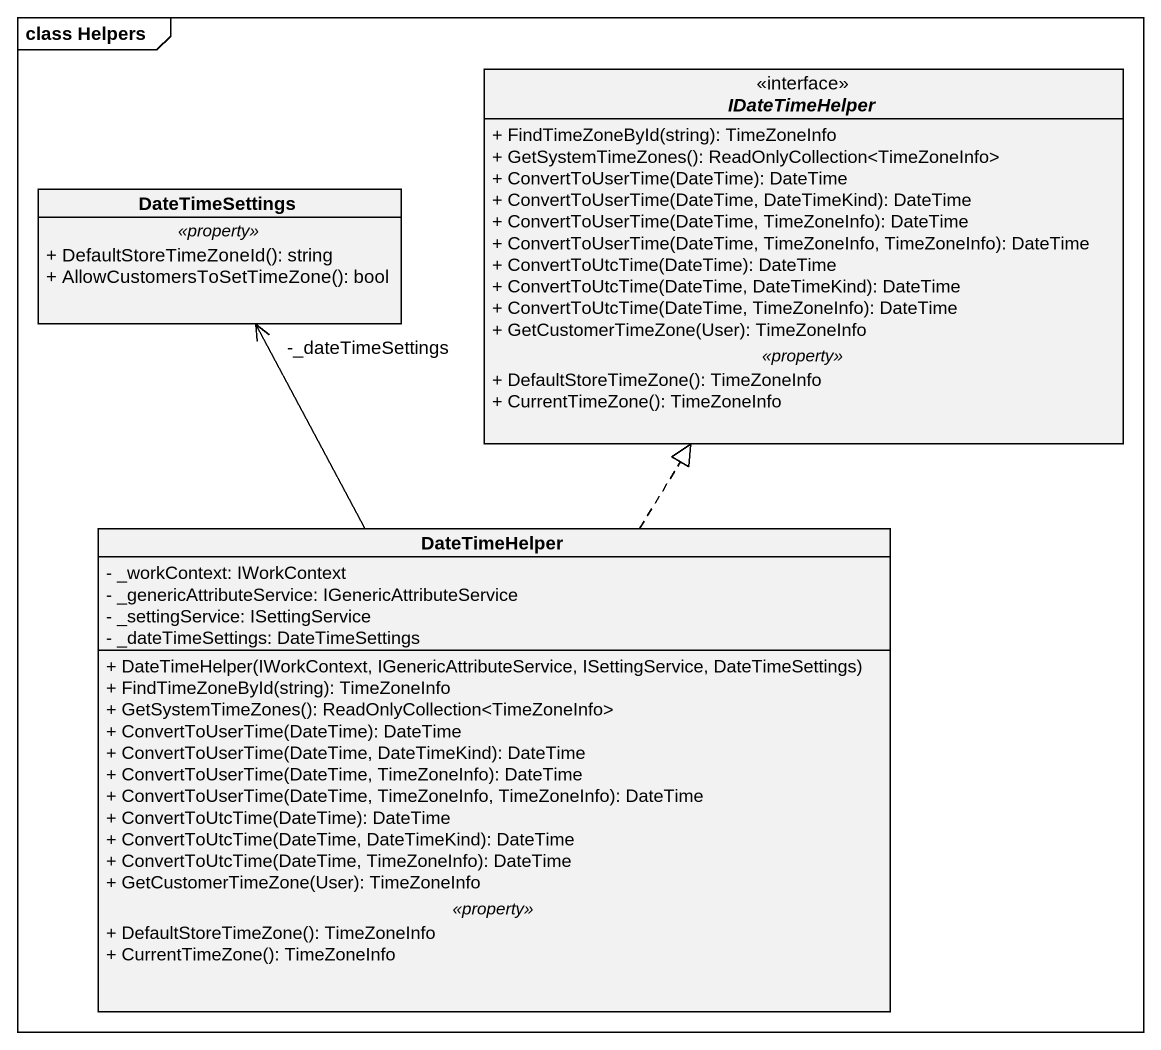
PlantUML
@startuml
mainframe class Helpers
hide circle
hide empty members
skinparam classAttributeIconSize 0
interface IDateTimeHelper {
  + FindTimeZoneById(string): TimeZoneInfo
  + GetSystemTimeZones(): ReadOnlyCollection<TimeZoneInfo>
  + ConvertToUserTime(DateTime): DateTime
  + ConvertToUserTime(DateTime, DateTimeKind): DateTime
  + ConvertToUserTime(DateTime, TimeZoneInfo): DateTime
  + ConvertToUserTime(DateTime, TimeZoneInfo, TimeZoneInfo): DateTime
  + ConvertToUtcTime(DateTime): DateTime
  + ConvertToUtcTime(DateTime, DateTimeKind): DateTime
  + ConvertToUtcTime(DateTime, TimeZoneInfo): DateTime
  + GetCustomerTimeZone(User): TimeZoneInfo
  .. <<property>> ..
  + DefaultStoreTimeZone(): TimeZoneInfo
  + CurrentTimeZone(): TimeZoneInfo
}
class DateTimeSettings {
  .. <<property>> ..
  + DefaultStoreTimeZoneId(): string
  + AllowCustomersToSetTimeZone(): bool
}
class DateTimeHelper {
  - _workContext: IWorkContext
  - _genericAttributeService: IGenericAttributeService
  - _settingService: ISettingService
  - _dateTimeSettings: DateTimeSettings
  --
  + DateTimeHelper(IWorkContext, IGenericAttributeService, ISettingService, DateTimeSettings)
  + FindTimeZoneById(string): TimeZoneInfo
  + GetSystemTimeZones(): ReadOnlyCollection<TimeZoneInfo>
  + ConvertToUserTime(DateTime): DateTime
  + ConvertToUserTime(DateTime, DateTimeKind): DateTime
  + ConvertToUserTime(DateTime, TimeZoneInfo): DateTime
  + ConvertToUserTime(DateTime, TimeZoneInfo, TimeZoneInfo): DateTime
  + ConvertToUtcTime(DateTime): DateTime
  + ConvertToUtcTime(DateTime, DateTimeKind): DateTime
  + ConvertToUtcTime(DateTime, TimeZoneInfo): DateTime
  + GetCustomerTimeZone(User): TimeZoneInfo
  .. <<property>> ..
  + DefaultStoreTimeZone(): TimeZoneInfo
  + CurrentTimeZone(): TimeZoneInfo
}
DateTimeHelper .up.|> IDateTimeHelper
DateTimeHelper -up-> "-_dateTimeSettings" DateTimeSettings
@enduml
